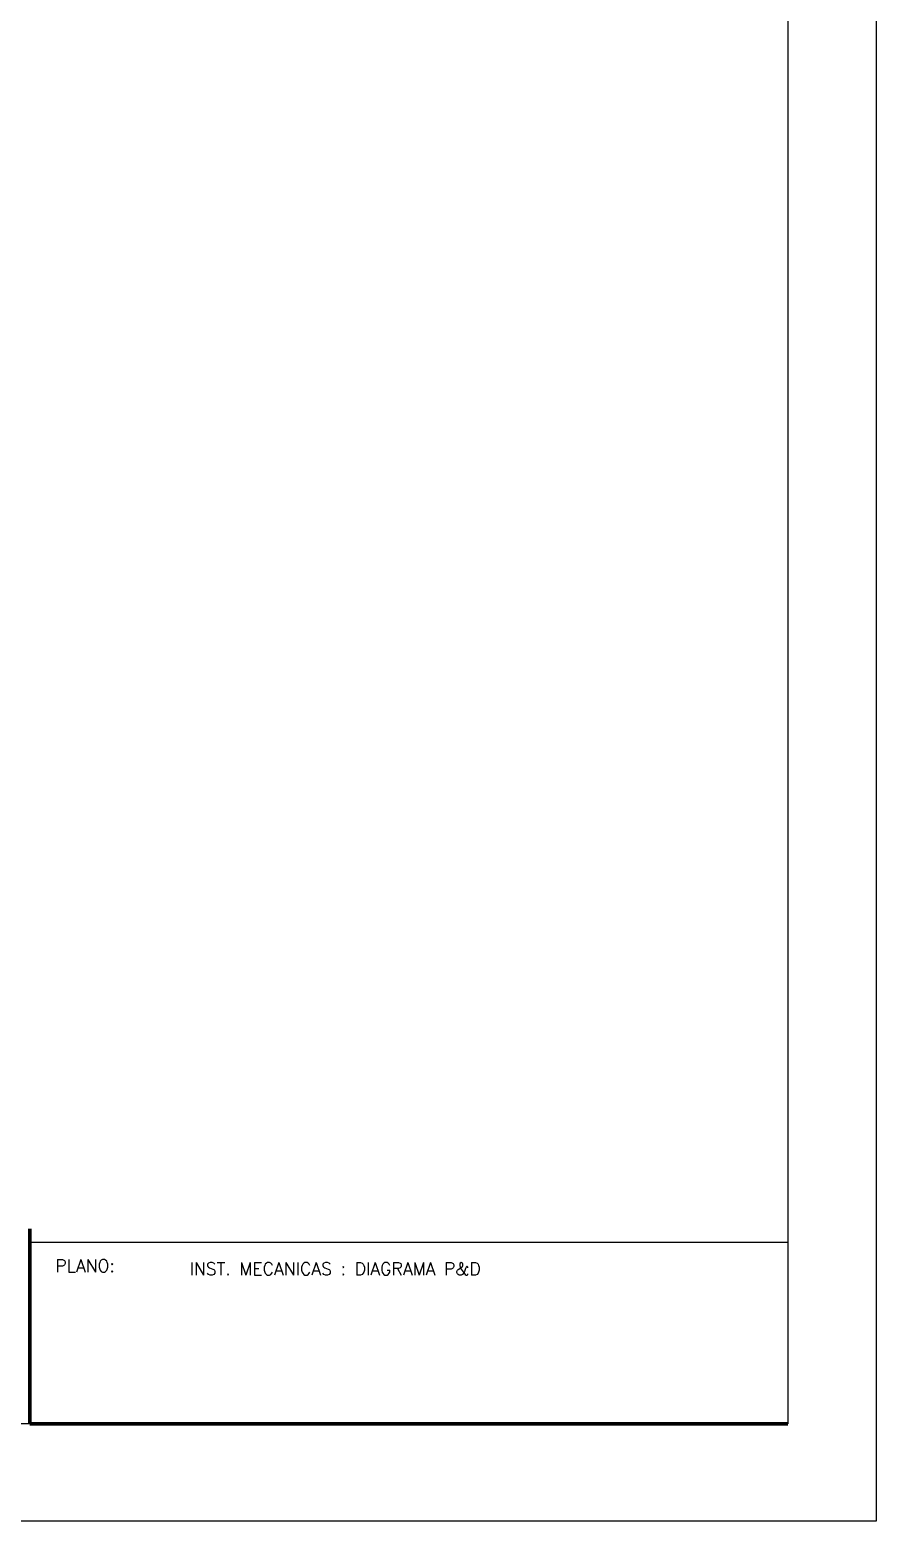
# Model space of a CAD drawing. Extents: x 491.1 to 575.1, y 60.1 to 119.5.
# Drawn here: x 556 to 575.14, y 60.09 to 93.83 of the extents above; entities that cross this region are included whole.
import ezdxf

# ---------------------------------------------------------------- set-up
doc = ezdxf.new("R2010")
doc.units = 0
doc.layers.get('0').update_dxf_attribs({"linetype": 'CONTINUOUS'})
for name, color, linetype, lineweight in [('Marco Marquilla', 6, 'CONTINUOUS', 100), ('Margenes', 6, 'CONTINUOUS', 100), ('Marquilla', 4, 'CONTINUOUS', 25), ('textos', 2, 'CONTINUOUS', 9)]:
    doc.layers.add(name, color=color, linetype=linetype, lineweight=lineweight)
doc.styles.add('ROMAND', font='romand')

msp = doc.modelspace()

# ---------------------------------------------------------------- linework, layer by layer
at = {"color": 252}
msp.add_lwpolyline([(575.141, 60.094), (491.141, 60.094), (491.141, 119.494), (575.141, 119.494)], close=True, dxfattribs=at)
at = {"color": 1}
msp.add_lwpolyline([(573.141, 62.294), (493.141, 62.294), (493.141, 117.294), (573.141, 117.294)], close=True, dxfattribs=at)
at = {"layer": 'Marco Marquilla', "color": 4}
for p, q in [((555.999, 62.294), (555.999, 66.705)), ((573.141, 62.294), (555.999, 62.294))]:
    msp.add_line(p, q, dxfattribs=at)
at = {"layer": 'Margenes', "color": 4}
msp.add_lwpolyline([(555.999, 66.705), (555.999, 62.294)], dxfattribs=at)
at = {"layer": 'Marquilla', "color": 4}
msp.add_line((555.999, 66.408), (573.141, 66.408), dxfattribs=at)

# ---------------------------------------------------------------- texts
at = {"layer": 'textos', "color": 4, "style": 'ROMAND'}
for s, height, p in [('PLANO:', 0.2857, (556.575, 65.729)), ('INST. MECANICAS : DIAGRAMA P&D', 0.28571, (559.611, 65.661))]:
    msp.add_text(s, height=height, dxfattribs=at).set_placement(p)

doc.saveas('drawing.dxf')
